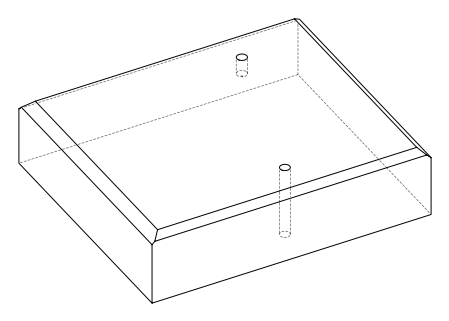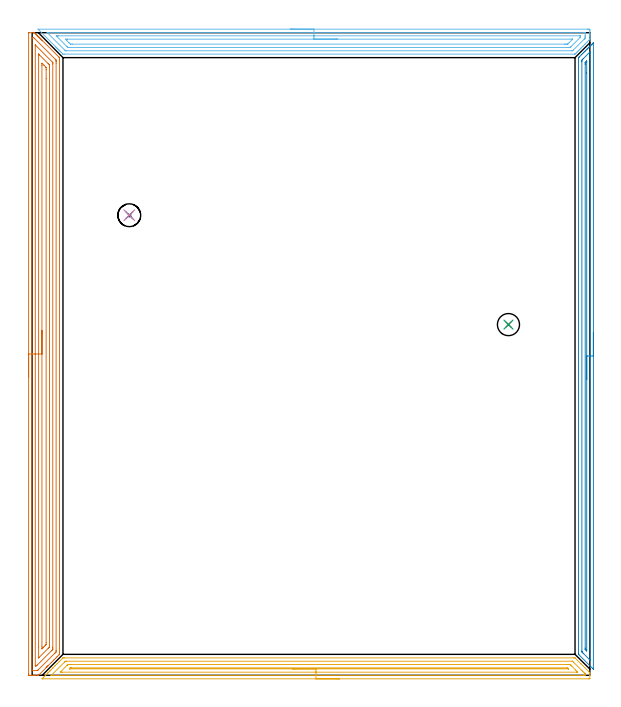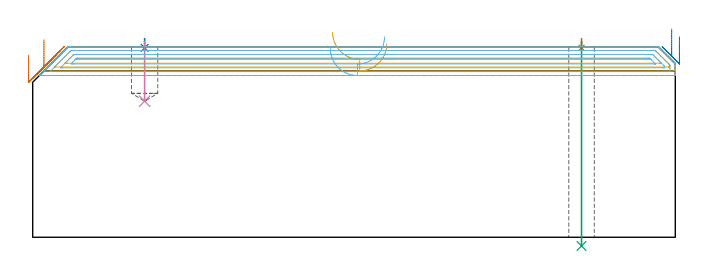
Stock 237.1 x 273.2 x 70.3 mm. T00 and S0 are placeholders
(PLAN: 8 operations, 3 tool changes, 32.7 min)
(1 SPOT_DRILL | STEP1HOLE | NXT0321_9005460120000 | 0.03 min | 0 mm3)
(2 SPOT_DRILL_1 | STEP1POCKET | NXT0321_9005460120000 | 0.03 min | 1 mm3)
(3 DRILL_THROUGH_HOLE_INTO_CENTER | STEP1HOLE | NXT0301_065 | 0.3 min | 4866 mm3)
(4 DRILL_BLIND_HOLE_INTO_CENTER | STEP1POCKET | UGT0301_492 | 0.09 min | 1337 mm3)
(5 AREA_MILL | FG_CHAMFER_SURFACE | UGT0205_001 | 7.41 min | 9374 mm3)
(6 AREA_MILL_1 | FG_CHAMFER_SURFACE_1 | UGT0205_001 | 7.53 min | 13316 mm3)
(7 AREA_MILL_2 | FG_CHAMFER_SURFACE_2 | UGT0205_001 | 10.9 min | 22528 mm3)
(8 AREA_MILL_3 | FG_CHAMFER_SURFACE_3 | UGT0205_001 | 6.41 min | 5120 mm3)
(TOOL NXT0321_9005460120000 | NC Spot Drill, 142deg, 12mm, Carbide, Uncoated | D12 PA142 FL30 Z2)
(TOOL NXT0301_065 | Carbide Drill 9.4mm [860.1-0940-075A1-MM 2214] | D9.4 PA140 FL98 Z2)
(TOOL UGT0301_492 | Carbide Drill 9.7 mm | D9.7 PA118 FL87 Z2)
(TOOL UGT0205_001 | Chamfer Mill 20 x 3 x 45 deg. | D20 FL50 Z2)
(OP 1 SPOT_DRILL)
G17 G21 G94 G90
T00 M6
G54
G17 G0 G90 X202.5 Y149.1 S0 M3
G43 Z80.3 H0
G94 G81 G98 Z69.895 F250. R73.3
G80
M5
M2
(OP 2 SPOT_DRILL_1)
G17 G21 G94 G90
T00 M6
G54
G17 G0 G90 X41.3 Y195.6 S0 M3
G43 Z80.3 H0
G94 G81 G98 Z69.883 F250. R73.3
G80
M5
M2
(OP 3 DRILL_THROUGH_HOLE_INTO_CENTER)
G17 G21 G94 G90
T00 M6
G54
G17 G0 G90 X202.5 Y149.1 S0 M3
G43 Z80.3 H1
G94 G73 G98 Z-3.211 F250. Q9.189 R72.3
G80
M5
M2
(OP 4 DRILL_BLIND_HOLE_INTO_CENTER)
G17 G21 G94 G90
T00 M6
G54
G17 G0 G90 X41.3 Y195.6 S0 M3
G43 Z80.3 H0
G94 G81 G98 Z50.2 F250. R72.3
G80
M5
M2
(OP 5 AREA_MILL)
G17 G21 G94 G90
T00 M6
G54
G17 G0 G90 X130.65 Y-1.5 S1061 M3
G43 Z80.3 H0
Z71.4
G94 G1 X130.612 Z70.528 F250.
X130.498 Z69.664
X130.309 Z68.812
X130.047 Z67.98
X129.713 Z67.174
X129.31 Z66.4
X128.842 Z65.664
X128.311 Z64.972
X127.721 Z64.329
X127.078 Z63.74
X126.386 Z63.209
X125.65 Z62.74
X124.876 Z62.337
X124.07 Z62.003
X123.238 Z61.741
X122.387 Z61.552
X121.522 Z61.438
X120.65 Z61.4
X4.368
X4.215 Y-1.497 Z61.402
X4.241 Y-1.466 Z61.433
X4.385 Y-1.316 Z61.583
X4.968 Y-0.73 Z62.166
X5.326 Y-0.374 Z62.526
X5.852 Y0.153 Z63.05
X6.442 Y0.742 Z63.642
X6.621 Y0.922 Z63.819
X6.735 Y1.036 Z63.933
X7.325 Y1.625 Z64.525
X7.515 Y1.816 Z64.714
X7.618 Y1.92 Z64.817
X8.208 Y2.508 Z65.408
X8.857 Y3.157 Z66.056
X9.751 Y4.051 Z66.951
X10.645 Y4.946 Z67.845
X11.54 Y5.84 Z68.739
X13.066 Y7.366 Z70.264
X13.074 Y7.373 Z70.271
X13.101 Y7.396 Z70.288
X13.776 Y7.4 Z70.3
X230.208
X230.796 Y7.397 Z70.286
X230.832 Y7.368 Z70.268
X233.338 Y4.864 Z67.76
X236.577 Y1.625 Z64.521
X237.017 Y1.184 Z64.083
X237.064 Y1.134 Z64.034
X237.099 Y1.09 Z63.988
X237.1 Y0.742 Z63.64
Y0.636 Z63.535
Y-0.141 Z62.754
Y-1.389 Z61.508
X237.097 Y-1.491 Z61.405
X236.674 Y-1.5 Z61.4
X120.65
Y-0.086 Z62.814
X8.353 Y-0.085 Z62.815
X8.102 Y-0.08 Z62.82
X8.082 Y-0.079 Z62.821
Y-0.076 Z62.824
X8.094 Y-0.059 Z62.841
X8.108 Y-0.043 Z62.857
X8.208 Y0.058 Z62.958
X13.776 Y5.625 Z68.525
X13.988 Y5.832 Z68.732
X14.09 Y5.928 Z68.828
X14.151 Y5.979 Z68.879
X14.726 Y5.986 Z68.886
X229.579 Y5.985 Z68.885
X229.684 Y5.984 Z68.884
X229.735 Y5.981 Z68.881
X229.757 Y5.979 Z68.879
X229.805 Y5.934 Z68.834
X230.208 Y5.541 Z68.441
X233.785 Y1.966 Z64.866
X234.125 Y1.625 Z64.525
X234.679 Y1.068 Z63.968
X234.997 Y0.742 Z63.642
X235.09 Y0.636 Z63.536
X235.093 Y0.534 Z63.434
X235.096 Y0.33 Z63.23
X235.088 Y-0.079 Z62.821
X234.679 Y-0.085 Z62.815
X234.623
X120.65 Y-0.086 Z62.814
Y1.328 Z64.228
X12.881 Y1.329 Z64.229
X12.286 Y1.33 Z64.23
X12.031 Y1.333 Z64.233
X11.987 Y1.336 Z64.236
X11.953 Y1.343 Z64.243
X11.968 Y1.363 Z64.263
X11.987 Y1.386 Z64.286
X14.773 Y4.173 Z67.073
X14.875 Y4.275 Z67.175
X15.108 Y4.5 Z67.4
X15.173 Y4.562 Z67.462
X15.27 Y4.565 Z67.465
X15.564 Y4.569 Z67.469
X16.159 Y4.571 Z67.471
X16.459
X227.525
X228.12 Y4.57 Z67.47
X228.419 Y4.568 Z67.468
X228.714 Y4.564 Z67.464
X229.017 Y4.275 Z67.175
X229.313 Y3.986 Z66.886
X231.102 Y2.199 Z65.099
X231.675 Y1.625 Z64.525
X231.861 Y1.436 Z64.336
X231.926 Y1.367 Z64.267
X231.953 Y1.337 Z64.237
X231.902 Y1.335 Z64.235
X231.703 Y1.331 Z64.231
X231.402 Y1.329 Z64.229
X120.65 Y1.328 Z64.228
Y2.743 Z65.643
X16.221
X15.941 Y2.747 Z65.647
X15.86 Y2.75 Z65.65
X15.814 Y2.754 Z65.654
X15.844 Y2.787 Z65.687
X15.933 Y2.882 Z65.782
X16.006 Y2.956 Z65.856
X16.153 Y3.101 Z66.001
X16.186 Y3.13 Z66.03
X16.207 Y3.146 Z66.046
X16.25 Y3.15 Z66.05
X16.459 Y3.154 Z66.054
X16.697 Y3.157 Z66.057
X227.525
X227.594 Y3.156 Z66.056
X227.65 Y3.153 Z66.053
X227.683 Y3.151 Z66.051
X227.707 Y3.133 Z66.033
X227.896 Y2.947 Z65.847
X228.078 Y2.762 Z65.662
X228.09 Y2.749 Z65.649
X228.069 Y2.747 Z65.647
X228.014 Y2.744 Z65.644
X227.944 Y2.743 Z65.643
X120.65
X119.779 Z65.681
X118.914 Z65.795
X118.062 Z65.983
X117.23 Z66.246
X116.424 Z66.58
X115.65 Z66.982
X114.914 Z67.451
X114.222 Z67.982
X113.579 Z68.572
X112.99 Z69.215
X112.459 Z69.907
X111.99 Z70.643
X111.587 Z71.416
X111.253 Z72.222
X110.991 Z73.054
X110.802 Z73.906
X110.688 Z74.771
X110.65 Z75.643
G0 Z80.3
M5
M2
(OP 6 AREA_MILL_1)
G17 G21 G94 G90
T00 M6
G54
G17 G0 G90 X109.8 Y274.7 S1061 M3
G43 Z80.3 H0
Z69.7
G94 G1 X109.838 Z68.828 F250.
X109.952 Z67.964
X110.141 Z67.112
X110.403 Z66.28
X110.737 Z65.474
X111.14 Z64.7
X111.609 Z63.964
X112.14 Z63.272
X112.729 Z62.629
X113.372 Z62.04
X114.064 Z61.509
X114.8 Z61.04
X115.574 Z60.637
X116.38 Z60.303
X117.212 Z60.041
X118.064 Z59.852
X118.929 Z59.738
X119.8 Z59.7
X236.014
X236.472 Y274.699 Z59.701
X236.925 Y274.695 Z59.702
X237.09 Y274.691 Z59.705
X237.1 Y274.248 Z60.147
Y273.986 Z60.41
Y273.367 Z61.028
Y272.841 Z61.555
Y272.485 Z61.911
Y271.96 Z62.436
Y271.604 Z62.791
Y270.816 Z63.583
Y270.722 Z63.676
X237.099 Y270.409 Z63.987
X237.068 Y270.367 Z64.031
X236.735 Y270.035 Z64.365
X236.543 Y269.841 Z64.556
X235.89 Y269.19 Z65.21
X235.661 Y268.959 Z65.437
X235.044 Y268.344 Z66.056
X234.982 Y268.282 Z66.117
X234.78 Y268.078 Z66.318
X234.198 Y267.498 Z66.902
X234.088 Y267.387 Z67.011
X233.898 Y267.196 Z67.2
X233.352 Y266.652 Z67.748
X233.017 Y266.315 Z68.081
X232.506 Y265.806 Z68.594
X232.135 Y265.433 Z68.963
X231.66 Y264.96 Z69.44
X231.254 Y264.552 Z69.845
X231.108 Y264.407 Z69.991
X230.95 Y264.25 Z70.149
X230.803 Y264.104 Z70.289
X230.797 Y264.103 Z70.29
X230.663 Y264.1 Z70.3
X13.856
X13.096 Y264.105 Z70.29
X13.045 Y264.154 Z70.242
X12.962 Y264.237 Z70.161
X12.205 Y264.993 Z69.403
X12.068 Y265.131 Z69.267
X11.906 Y265.293 Z69.105
X11.764 Y265.433 Z68.962
X11.621 Y265.578 Z68.82
X11.471 Y265.728 Z68.67
X11.324 Y265.874 Z68.521
X11.174 Y266.025 Z68.373
X11.037 Y266.162 Z68.235
X10.883 Y266.315 Z68.08
X10.727 Y266.472 Z67.926
X10.602 Y266.597 Z67.801
X10.442 Y266.756 Z67.639
X10.28 Y266.919 Z67.479
X10.167 Y267.032 Z67.366
X10.001 Y267.196 Z67.198
X9.833 Y267.366 Z67.032
X2.681 Y274.52 Z59.879
X2.52 Y274.689 Z59.71
X2.513 Y274.699 Z59.701
X119.8 Y274.7 Z59.7
Y273.286 Z61.114
X234.684 Y273.285 Z61.115
X234.767
X235.065 Y273.279 Z61.121
X235.091 Y273.276 Z61.124
X235.095 Y273.253 Z61.147
X235.098 Y273.218 Z61.182
X235.099 Y273.185 Z61.215
X235.1 Y272.957 Z61.443
Y272.075 Z62.325
X235.099 Y271.604 Z62.796
X235.097 Y271.196 Z63.204
X235.09 Y270.958 Z63.442
X235.083 Y270.844 Z63.556
X234.967 Y270.722 Z63.678
X234.829 Y270.58 Z63.82
X234.684 Y270.434 Z63.966
X229.947 Y265.697 Z68.703
X229.856 Y265.609 Z68.791
X229.798 Y265.555 Z68.845
X229.767 Y265.528 Z68.872
X229.725 Y265.521 Z68.879
X229.32 Y265.515 Z68.885
X229.238
X14.668 Y265.514 Z68.886
X14.262 Y265.517 Z68.883
X14.162 Y265.519 Z68.881
X14.141 Y265.521 Z68.879
X14.103 Y265.554 Z68.846
X14.036 Y265.617 Z68.783
X13.856 Y265.794 Z68.606
X6.468 Y273.182 Z61.218
X6.434 Y273.218 Z61.182
X6.4 Y273.257 Z61.143
X6.383 Y273.279 Z61.121
X6.402 Y273.28 Z61.12
X6.704 Y273.285 Z61.115
X6.786
X119.8 Y273.286 Z61.114
Y271.872 Z62.528
X232.625 Y271.871 Z62.529
X232.896 Y271.87 Z62.53
X232.986 Y271.868 Z62.532
X233.057 Y271.865 Z62.535
X233.09 Y271.857 Z62.543
X233.093 Y271.804 Z62.596
X233.097 Y271.604 Z62.796
Y271.405 Z62.995
X233.09 Y271.336 Z63.064
X233.084 Y271.295 Z63.105
X233.061 Y271.269 Z63.131
X232.896 Y271.096 Z63.304
X228.997 Y267.196 Z67.204
X228.806 Y267.009 Z67.391
X228.749 Y266.957 Z67.443
X228.727 Y266.938 Z67.462
X228.691 Y266.935 Z67.465
X228.426 Y266.932 Z67.468
X227.803 Y266.929 Z67.471
X227.532
X15.916
X15.644 Y266.93 Z67.47
X15.373 Y266.933 Z67.467
X15.196 Y266.935 Z67.465
X15.094 Y267.017 Z67.383
X14.907 Y267.196 Z67.204
X14.75 Y267.35 Z67.05
X10.496 Y271.604 Z62.796
X10.28 Y271.823 Z62.577
X10.246 Y271.865 Z62.535
X10.247 Y271.866 Z62.534
X10.28 Y271.868 Z62.532
X10.903 Y271.871 Z62.529
X11.174
X119.8 Y271.872 Z62.528
Y270.457 Z63.943
X229.32
X229.59 Y270.456 Z63.944
X229.741 Y270.453 Z63.947
X229.779 Y270.451 Z63.949
X229.768 Y270.429 Z63.971
X229.732 Y270.385 Z64.015
X229.699 Y270.349 Z64.051
X228.311 Y268.959 Z65.441
X227.922 Y268.575 Z65.825
X227.788 Y268.446 Z65.954
X227.683 Y268.35 Z66.05
X227.532 Y268.347 Z66.053
X227.262 Y268.344 Z66.056
X226.638 Y268.343 Z66.057
X226.369
X17.163
X16.538 Y268.347 Z66.053
X16.263 Y268.35 Z66.05
X15.644 Y268.907 Z65.493
X15.59 Y268.959 Z65.441
X14.75 Y269.799 Z64.601
X14.71 Y269.841 Z64.559
X14.132 Y270.45 Z63.95
X14.75 Y270.455 Z63.945
X15.02 Y270.457 Z63.943
X119.8
X120.672 Z63.981
X121.537 Z64.095
X122.388 Z64.283
X123.22 Z64.546
X124.026 Z64.88
X124.8 Z65.282
X125.536 Z65.751
X126.228 Z66.282
X126.871 Z66.872
X127.461 Z67.515
X127.992 Z68.207
X128.46 Z68.943
X128.863 Z69.717
X129.197 Z70.522
X129.459 Z71.354
X129.648 Z72.206
X129.762 Z73.071
X129.8 Z73.943
G0 Z80.3
M5
M2
(OP 7 AREA_MILL_2)
G17 G21 G94 G90
T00 M6
G54
G17 G0 G90 X-1.5 Y126.6 S1061 M3
G43 Z80.3 H0
Z67.2
G94 G1 Y126.638 Z66.328 F250.
Y126.752 Z65.464
Y126.941 Z64.612
Y127.203 Z63.78
Y127.537 Z62.974
Y127.94 Z62.2
Y128.408 Z61.464
Y128.94 Z60.772
Y129.529 Z60.129
Y130.172 Z59.54
Y130.864 Z59.008
Y131.6 Z58.54
Y132.374 Z58.137
Y133.18 Z57.803
Y134.012 Z57.541
Y134.864 Z57.352
Y135.728 Z57.238
Y136.6 Z57.2
X-1.499 Y272.845 Z57.201
X-1.497 Y273.049 Z57.203
X-1.491 Y273.197 Z57.205
X-1.392 Y273.2 Z57.304
X0.635 Z59.335
X1.001 Z59.698
X1.372 Y272.829 Z60.071
X1.538 Y272.664 Z60.234
X1.597 Y272.603 Z60.296
X1.769 Y272.432 Z60.468
X1.831 Y272.371 Z60.527
X1.894 Y272.306 Z60.593
X2.057 Y272.144 Z60.756
X2.123 Y272.079 Z60.82
X2.192 Y272.009 Z60.891
X2.345 Y271.855 Z61.044
X2.416 Y271.786 Z61.112
X2.489 Y271.712 Z61.188
X2.633 Y271.567 Z61.332
X2.709 Y271.493 Z61.405
X2.786 Y271.414 Z61.485
X2.922 Y271.279 Z61.621
X3.001 Y271.201 Z61.697
X3.083 Y271.117 Z61.783
X3.21 Y270.991 Z61.909
X3.294 Y270.908 Z61.99
X3.381 Y270.82 Z62.08
X3.498 Y270.702 Z62.197
X3.587 Y270.615 Z62.283
X3.678 Y270.522 Z62.377
X3.786 Y270.414 Z62.486
X3.879 Y270.323 Z62.575
X3.975 Y270.225 Z62.675
X4.075 Y270.126 Z62.774
X4.172 Y270.03 Z62.868
X4.272 Y269.928 Z62.972
X4.363 Y269.837 Z63.062
X4.465 Y269.737 Z63.161
X11.407 Y262.793 Z70.107
X11.597 Y262.607 Z70.288
X11.6 Y261.901 Z70.3
Y9.515
Y8.905 Z70.285
X11.434 Y8.733 Z70.132
X10.793 Y8.093 Z69.493
X10.433 Y7.731 Z69.129
X9.857 Y7.157 Z68.557
X9.148 Y6.447 Z67.847
X8.202 Y5.502 Z66.901
X6.864 Y4.164 Z65.564
X6.806 Y4.105 Z65.503
X6.749 Y4.049 Z65.448
X6.567 Y3.867 Z65.266
X6.513 Y3.812 Z65.21
X6.461 Y3.761 Z65.16
X6.27 Y3.569 Z64.969
X6.221 Y3.519 Z64.918
X6.173 Y3.472 Z64.872
X5.973 Y3.272 Z64.672
X5.928 Y3.227 Z64.625
X3. Y0.299 Z61.699
X2.855 Y0.153 Z61.551
X2.703 Y0.002 Z61.401
X2.701 Y0. Z61.398
X2.635 Z61.335
X2.413 Z61.113
X1.538 Z60.237
X1.254 Z59.953
X0.66 Z59.356
X0.363 Z59.06
X-0.218 Z58.478
X-0.515 Z58.182
X-1.096 Y0.001 Z57.598
X-1.306 Y0.004 Z57.389
X-1.491 Y0.01 Z57.204
X-1.496 Y0.191 Z57.201
X-1.499 Y0.597
X-1.5 Y136.6 Z57.2
X-0.086 Z58.614
X-0.085 Y270.684 Z58.615
X-0.084 Y270.82 Z58.616
X-0.079 Y271.188 Z58.621
X0.291 Y271.195 Z58.991
X0.472 Y271.19 Z59.172
X0.569 Y271.17 Z59.269
X0.66 Y271.083 Z59.36
X0.929 Y270.82 Z59.629
X9.849 Y261.901 Z68.549
X9.987 Y261.76 Z68.687
X10.098 Y261.645 Z68.798
X10.17 Y261.569 Z68.87
X10.179 Y261.521 Z68.879
X10.184 Y261.146 Z68.884
X10.185 Y261.01 Z68.885
X10.186 Y260.252 Z68.886
X10.185 Y10.542 Z68.885
X10.178 Y9.939 Z68.878
X10.128 Y9.885 Z68.828
X10.042 Y9.795 Z68.742
X9.765 Y9.515 Z68.465
X9.602 Y9.351 Z68.302
X2.522 Y2.272 Z61.222
X2.416 Y2.167 Z61.116
X2.28 Y2.038 Z60.98
X2.254 Y2.016 Z60.954
X2.226 Y2.01 Z60.926
X2.164 Y2.005 Z60.864
X1.912 Y2.001 Z60.612
X-0.014 Z58.686
X-0.04 Y2.003 Z58.66
X-0.067 Y2.009 Z58.633
X-0.079 Y2.014 Z58.621
X-0.08 Y2.034 Z58.62
X-0.085 Y2.245 Z58.615
X-0.086 Y7.308 Z58.614
Y136.6
X1.328 Z60.028
X1.329 Y267.678 Z60.029
X1.33 Y267.82 Z60.03
X1.334 Y267.932 Z60.034
X1.336 Y267.954 Z60.036
X1.34 Y267.951 Z60.04
X1.369 Y267.926 Z60.069
X1.538 Y267.762 Z60.238
X8.562 Y260.737 Z67.262
X8.713 Y260.581 Z67.413
X8.749 Y260.54 Z67.449
X8.765 Y260.519 Z67.465
X8.767 Y260.472 Z67.467
X8.77 Y260.33 Z67.47
X8.771 Y260.118 Z67.471
X8.772 Y259.905 Z67.472
Y11.978
X8.771 Y11.299 Z67.471
X8.769 Y11.089 Z67.469
X8.765 Y11.016 Z67.465
X8.76 Y10.971 Z67.46
X8.736 Y10.945 Z67.436
X8.562 Y10.764 Z67.262
X8.386 Y10.586 Z67.086
X8.208 Y10.407 Z66.908
X2.192 Y4.392 Z60.892
X1.961 Y4.164 Z60.661
X1.819 Y4.03 Z60.519
X1.691 Y4.009 Z60.391
X1.538 Y4.006 Z60.238
X1.377 Y4.008 Z60.077
X1.337 Y4.01 Z60.037
X1.334 Y4.038 Z60.034
X1.331 Y4.093 Z60.031
X1.329 Y4.164 Z60.029
X1.328 Y136.6 Z60.028
X2.743 Z61.443
Y264.036
X2.744 Y264.07 Z61.444
X2.746 Y264.093 Z61.446
X2.747 Y264.094 Z61.447
X2.759 Y264.085 Z61.459
X2.893 Y263.956 Z61.593
X3.166 Y263.685 Z61.866
X6.806 Y260.045 Z65.506
X7.21 Y259.633 Z65.91
X7.311 Y259.529 Z66.011
X7.35 Y259.476 Z66.05
X7.352 Y259.412 Z66.052
X7.355 Y259.226 Z66.055
X7.357 Y258.666 Z66.057
Y258.334
Y12.523
X7.355 Y12.19 Z66.055
X7.352 Y12.051 Z66.052
X7.351 Y12.02 Z66.051
X7.334 Y11.995 Z66.034
X7.292 Y11.947 Z65.992
X7.17 Y11.821 Z65.87
X6.806 Y11.455 Z65.506
X2.963 Y7.613 Z61.663
X2.745 Y7.397 Z61.445
X2.744 Y7.398 Z61.444
X2.743 Y11.95 Z61.443
Y136.6
X4.157 Z62.857
Y259.241
X4.158 Y260.118 Z62.858
X4.159 Y260.131 Z62.859
X4.172 Y260.218 Z62.872
X4.279 Y260.118 Z62.979
X5.05 Y259.351 Z63.75
X5.175 Y259.226 Z63.875
X5.928 Y258.462 Z64.628
X5.941 Y258.334 Z64.641
X5.942 Y258.32 Z64.642
X5.943 Y257.442 Z64.643
Y253.638
Y13.974
X5.94 Y13.082 Z64.64
X5.939 Y13.071 Z64.639
X5.928 Y13.038 Z64.628
X5.511 Y12.614 Z64.211
X5.092 Y12.19 Z63.792
X4.629 Y11.727 Z63.329
X4.199 Y11.299 Z62.899
X4.183 Y11.287 Z62.883
X4.172 Y11.282 Z62.872
X4.164 Y11.299 Z62.864
X4.16 Y11.31 Z62.86
X4.157 Y12.19 Z62.857
Y136.6
Y137.472 Z62.895
Y138.336 Z63.009
Y139.188 Z63.198
Y140.02 Z63.46
Y140.826 Z63.794
Y141.6 Z64.197
Y142.336 Z64.665
Y143.028 Z65.196
Y143.671 Z65.786
Y144.26 Z66.429
Y144.792 Z67.121
Y145.26 Z67.857
Y145.663 Z68.631
Y145.997 Z69.437
Y146.259 Z70.269
Y146.448 Z71.12
Y146.562 Z71.985
Y146.6 Z72.857
G0 Z80.3
M5
M2
(OP 8 AREA_MILL_3)
G17 G21 G94 G90
T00 M6
G54
G17 G0 G90 X238.6 Y145.75 S1061 M3
G43 Z80.3 H0
Z74.
G94 G1 Y145.712 Z73.129 F250.
Y145.598 Z72.264
Y145.409 Z71.412
Y145.147 Z70.58
Y144.813 Z69.774
Y144.41 Z69.
Y143.941 Z68.264
Y143.41 Z67.572
Y142.821 Z66.929
Y142.178 Z66.34
Y141.486 Z65.809
Y140.75 Z65.34
Y139.976 Z64.937
Y139.17 Z64.603
Y138.338 Z64.341
Y137.486 Z64.152
Y136.621 Z64.038
Y135.75 Z64.
X238.599 Y2.761 Z64.001
Y2.734
X238.593 Y2.618 Z64.005
X238.546 Y2.66 Z64.052
X238.439 Y2.761 Z64.159
X232.474 Y8.726 Z70.125
X232.315 Y8.889 Z70.279
X232.304 Y8.905 Z70.289
X232.3 Y9.008 Z70.3
Y262.491
X232.304 Y262.595 Z70.289
X232.315 Y262.611 Z70.279
X232.475 Y262.775 Z70.124
X232.637 Y262.938 Z69.962
X232.796 Y263.098 Z69.801
X233.53 Y263.83 Z69.069
X233.681 Y263.982 Z68.916
X234.116 Y264.416 Z68.484
X234.422 Y264.723 Z68.176
X234.565 Y264.867 Z68.031
X234.978 Y265.278 Z67.622
X235.018 Y265.318 Z67.582
X235.315 Y265.615 Z67.284
X235.45 Y265.752 Z67.146
X235.84 Y266.14 Z66.76
X235.947 Y266.248 Z66.652
X236.207 Y266.508 Z66.391
X236.335 Y266.636 Z66.262
X236.702 Y267.002 Z65.898
X236.856 Y267.156 Z65.744
X237.1 Y267.4 Z65.499
X237.219 Y267.521 Z65.377
X237.564 Y267.864 Z65.036
X237.765 Y268.065 Z64.835
X237.992 Y268.293 Z64.606
X238.104 Y268.406 Z64.492
X238.546 Y268.846 Z64.053
X238.59 Y268.888 Z64.01
X238.597 Y268.889 Z64.003
X238.6 Y268.888 Z64.
Y135.75
X237.186 Z65.414
X237.185 Y6.777 Z65.415
X237.182 Y6.593 Z65.418
X237.179 Y6.504 Z65.421
X237.174 Y6.487 Z65.426
X237.148 Y6.51 Z65.452
X237.073 Y6.58 Z65.527
X236.873 Y6.777 Z65.727
X234.196 Y9.455 Z68.404
X233.821 Y9.838 Z68.779
X233.721 Y9.943 Z68.879
X233.719 Y9.992 Z68.881
X233.716 Y10.099 Z68.884
X233.714 Y10.313 Z68.886
X233.715 Y261.118 Z68.885
X233.716 Y261.153 Z68.884
X233.733 Y261.571 Z68.867
X233.939 Y261.784 Z68.661
X234.195 Y262.045 Z68.405
X236.961 Y264.811 Z65.639
X237.048 Y264.896 Z65.552
X237.139 Y264.982 Z65.461
X237.17 Y265.009 Z65.43
X237.184 Y264.758 Z65.416
X237.185 Y264.723 Z65.415
Y264.665
X237.186 Y135.75 Z65.414
X235.771 Z66.829
Y10.916
X235.767 Y10.347 Z66.833
X235.757 Z66.843
X235.45 Y10.655 Z67.15
X235.161 Y10.951 Z67.439
X235.135 Y10.992 Z67.465
X235.133 Y11.046 Z67.467
X235.13 Y11.132 Z67.47
X235.129 Y11.24 Z67.471
Y11.564
Y259.692
X235.13 Y260.26 Z67.47
X235.133 Y260.422 Z67.467
X235.135 Y260.501 Z67.465
X235.142 Y260.531 Z67.458
X235.161 Y260.552 Z67.439
X235.45 Y260.849 Z67.15
X235.601 Y261.001 Z66.999
X235.754 Y261.153 Z66.846
X235.759 Z66.841
X235.764 Z66.836
X235.769 Y260.946 Z66.831
X235.77 Y260.829 Z66.83
X235.771 Y256.055 Z66.829
Y135.75
Y134.878 Z66.867
Y134.013 Z66.98
Y133.162 Z67.169
Y132.33 Z67.432
Y131.524 Z67.765
Y130.75 Z68.168
Y130.014 Z68.637
Y129.322 Z69.168
Y128.679 Z69.757
Y128.089 Z70.401
Y127.558 Z71.093
Y127.09 Z71.829
Y126.687 Z72.602
Y126.353 Z73.408
Y126.091 Z74.24
Y125.902 Z75.092
Y125.788 Z75.957
Y125.75 Z76.829
G0 Z80.3
M5
M2
